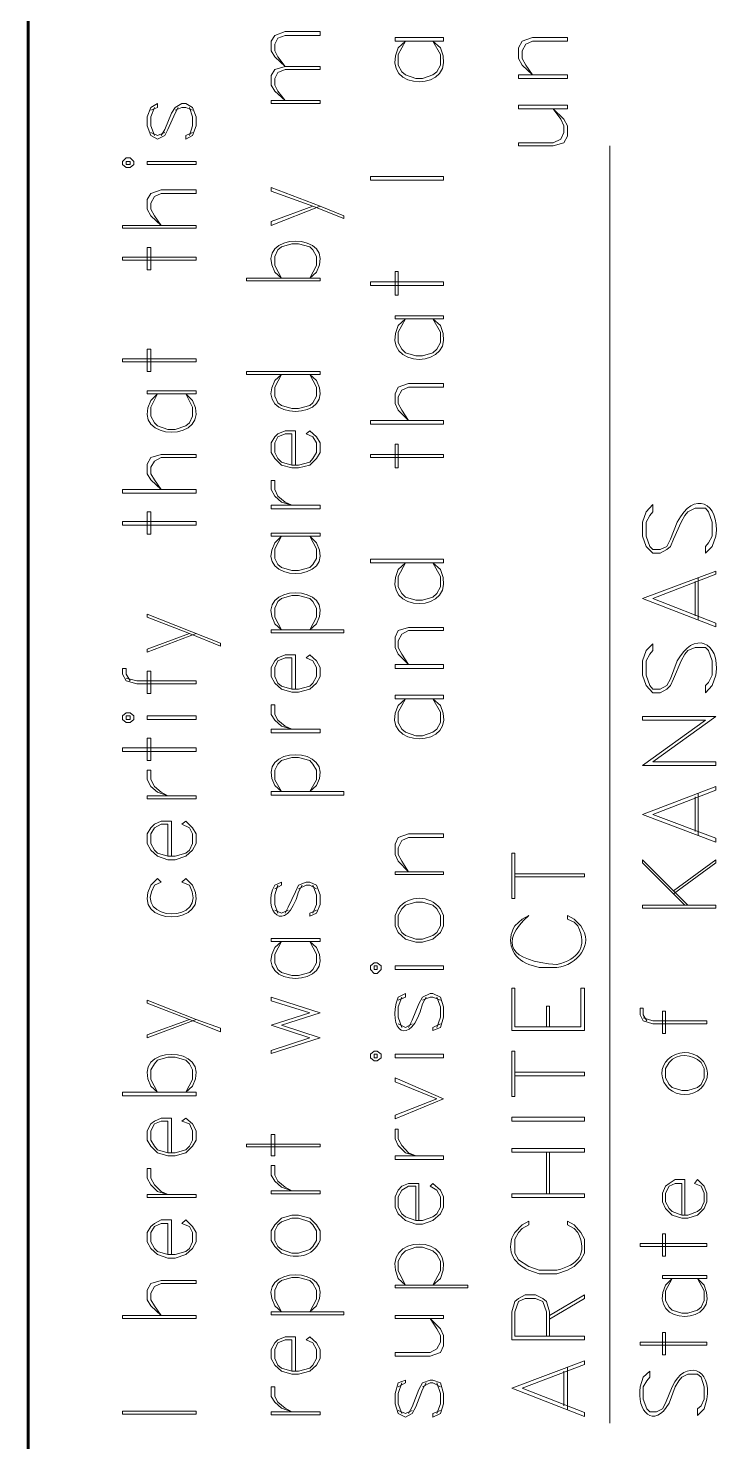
# Model space of a CAD drawing. Header units: inches. Extents: x 5 to 516, y -193 to 129.
# Drawn here: x 288.12 to 291.24, y 64.33 to 70.68 of the extents above; entities that cross this region are included whole.
import ezdxf

# ---------------------------------------------------------------- set-up
doc = ezdxf.new("R2010")
doc.units = ezdxf.units.IN
doc.header["$MEASUREMENT"] = 0
doc.layers.add('PDF2_Geometry', color=7, linetype='Continuous')

msp = doc.modelspace()

# ---------------------------------------------------------------- linework, layer by layer
at = {"layer": 'PDF2_Geometry', "lineweight": 60}
msp.add_lwpolyline([(288.1186855, 95.4634157), (288.1186855, 5.4634085)], dxfattribs=at)
at = {"layer": 'PDF2_Geometry', "lineweight": 15}
for points in [[(289.4286853, 70.6667519), (289.4286853, 70.6500853), (289.2720187, 70.6500853), (289.2386853, 70.6367519), (289.225352, 70.6100853), (289.225352, 70.5800853), (289.2386853, 70.5534186), (289.2720187, 70.5100853), (289.225352, 70.5534186), (289.2086853, 70.5800853), (289.2086853, 70.6234186), (289.225352, 70.6500853), (289.2720187, 70.6667519)], [(289.982019, 70.6400874), (289.7653523, 70.6400874), (289.7653523, 70.6234208), (289.982019, 70.6234208)], [(290.5386852, 70.6400834), (290.5386852, 70.6234167), (290.3820185, 70.6234167), (290.3520185, 70.6100834), (290.3353518, 70.5800834), (290.3353518, 70.54675), (290.3520185, 70.51675), (290.3820185, 70.4734167), (290.3353518, 70.51675), (290.3186852, 70.54675), (290.3186852, 70.5934167), (290.3353518, 70.6234167), (290.3820185, 70.6400834)], [(289.4286853, 70.5100847), (289.4286853, 70.4967514), (289.2720187, 70.4967514), (289.2386853, 70.4834181), (289.225352, 70.4567514), (289.225352, 70.4267514), (289.2386853, 70.4000847), (289.2720187, 70.3567514), (289.225352, 70.4000847), (289.2086853, 70.4267514), (289.2086853, 70.4700847), (289.225352, 70.4967514), (289.2720187, 70.5100847)], [(290.5386852, 70.4734208), (290.3186852, 70.4734208), (290.3186852, 70.4567541), (290.5386852, 70.4567541)], [(289.4286854, 70.3567519), (289.2086854, 70.3567519), (289.2086854, 70.3434186), (289.4286854, 70.3434186)], [(290.5386852, 70.3367495), (290.3186852, 70.3367495), (290.3186852, 70.3200828), (290.5386852, 70.3200828)], [(290.4753519, 70.3200828), (290.5086852, 70.2734161), (290.5220186, 70.2434161), (290.5220186, 70.2134161), (290.5086852, 70.1834161), (290.4753519, 70.1667495), (290.3186852, 70.1667495), (290.3186852, 70.1534161), (290.4753519, 70.1534161), (290.5220186, 70.1667495), (290.5386852, 70.1967495), (290.5386852, 70.2434161), (290.5220186, 70.2734161)], [(288.5420186, 70.0700828), (288.5586853, 70.0567495), (288.575352, 70.0567495), (288.5920186, 70.0700828), (288.5920186, 70.0834161), (288.575352, 70.1000828), (288.5586853, 70.1000828), (288.5420186, 70.0834161)], [(288.5586855, 70.0834161), (288.5586855, 70.0700828), (288.5753521, 70.0700828), (288.5753521, 70.0834161)], [(288.8720184, 70.0834161), (288.6520184, 70.0834161), (288.6520184, 70.0700828), (288.8720184, 70.0700828)], [(289.9820192, 70.0167489), (289.6553525, 70.0167489), (289.6553525, 70.0000822), (289.9820192, 70.0000822)], [(288.8720184, 69.956747), (288.8720184, 69.9400803), (288.7153517, 69.9400803), (288.6853517, 69.926747), (288.668685, 69.896747), (288.668685, 69.8700803), (288.6853517, 69.8400803), (288.7153517, 69.796747), (288.668685, 69.8400803), (288.6520184, 69.8700803), (288.6520184, 69.9134137), (288.668685, 69.9400803), (288.7153517, 69.956747)], [(289.535352, 69.8267502), (289.535352, 69.8400836), (289.4286854, 69.8834169), (289.2086854, 69.9667503), (289.2086854, 69.9500836), (289.395352, 69.8834169)], [(288.8720187, 69.7967475), (288.5420186, 69.7967475), (288.5420186, 69.7834142), (288.8720187, 69.7834142)], [(288.8720187, 69.6534166), (288.5420186, 69.6534166), (288.5420186, 69.6400833), (288.8720187, 69.6400833)], [(288.6686851, 69.6967483), (288.6686851, 69.5967483), (288.6520184, 69.5967483), (288.6520184, 69.6967483)], [(289.7786856, 69.5900863), (289.7786856, 69.4834196), (289.7653523, 69.4834196), (289.7653523, 69.5900863)], [(289.4286856, 69.5600803), (289.0986856, 69.5600803), (289.0986856, 69.546747), (289.4286856, 69.546747)], [(289.9820192, 69.5434145), (289.6553525, 69.5434145), (289.6553525, 69.5267478), (289.9820192, 69.5267478)], [(289.982019, 69.3900838), (289.7653523, 69.3900838), (289.7653523, 69.3767505), (289.982019, 69.3767505)], [(288.6686851, 69.2400833), (288.6686851, 69.1400833), (288.6520184, 69.1400833), (288.6520184, 69.2400833)], [(288.8720187, 69.1967516), (288.5420186, 69.1967516), (288.5420186, 69.1834182), (288.8720187, 69.1834182)], [(289.4286856, 69.1400838), (289.0986856, 69.1400838), (289.0986856, 69.1267505), (289.4286856, 69.1267505)], [(289.9820191, 69.0867521), (289.9820191, 69.0700854), (289.8253524, 69.0700854), (289.7953524, 69.0567521), (289.7786857, 69.0267521), (289.7786857, 68.9967521), (289.7953524, 68.9667521), (289.8253524, 68.9200854), (289.7786857, 68.9667521), (289.7653524, 68.9967521), (289.7653524, 69.0400854), (289.7786857, 69.0700854), (289.8253524, 69.0867521)], [(288.8720184, 69.0534207), (288.6520184, 69.0534207), (288.6520184, 69.0400873), (288.8720184, 69.0400873)], [(289.9820192, 68.9200827), (289.6553525, 68.9200827), (289.6553525, 68.903416), (289.9820192, 68.903416)], [(288.8720184, 68.7667477), (288.8720184, 68.7534144), (288.7153517, 68.7534144), (288.6853517, 68.7367477), (288.668685, 68.7100811), (288.668685, 68.680081), (288.6853517, 68.6534144), (288.7153517, 68.610081), (288.668685, 68.6534144), (288.6520184, 68.680081), (288.6520184, 68.7234144), (288.668685, 68.7534144), (288.7153517, 68.7667477)], [(289.9820192, 68.7667521), (289.6553525, 68.7667521), (289.6553525, 68.7534187), (289.9820192, 68.7534187)], [(289.7786856, 68.8134206), (289.7786856, 68.706754), (289.7653523, 68.706754), (289.7653523, 68.8134206)], [(289.2086858, 68.6500873), (289.2253525, 68.6500873), (289.2253525, 68.6100873), (289.2386858, 68.5800873), (289.2720191, 68.5534206), (289.3020191, 68.5400873), (289.2553525, 68.5534206), (289.2253525, 68.5800873), (289.2086858, 68.6100873)], [(288.8720187, 68.6100851), (288.5420186, 68.6100851), (288.5420186, 68.5934184), (288.8720187, 68.5934184)], [(288.6686851, 68.5100824), (288.6686851, 68.4100824), (288.6520184, 68.4100824), (288.6520184, 68.5100824)], [(289.4286854, 68.5400846), (289.2086854, 68.5400846), (289.2086854, 68.5234179), (289.4286854, 68.5234179)], [(288.8720187, 68.4667474), (288.5420186, 68.4667474), (288.5420186, 68.4500808), (288.8720187, 68.4500808)], [(289.4286854, 68.4134195), (289.2086854, 68.4134195), (289.2086854, 68.4000862), (289.4286854, 68.4000862)], [(289.9820192, 68.2967509), (289.6553525, 68.2967509), (289.6553525, 68.2800843), (289.9820192, 68.2800843)], [(288.9820184, 67.9067501), (288.9820184, 67.9200834), (288.6520184, 68.0500834), (288.6520184, 68.0367501), (288.8420184, 67.9634168)], [(289.535352, 67.9800834), (289.2086854, 67.9800834), (289.2086854, 67.9667501), (289.535352, 67.9667501)], [(289.9820191, 67.9900859), (289.9820191, 67.9767525), (289.8253524, 67.9767525), (289.7953524, 67.9600859), (289.7786857, 67.9300859), (289.7786857, 67.9000859), (289.7953524, 67.8700859), (289.8253524, 67.8234192), (289.7786857, 67.8700859), (289.7653524, 67.9000859), (289.7653524, 67.9467525), (289.7786857, 67.9767525), (289.8253524, 67.9900859)], [(289.982019, 67.8234165), (289.7653523, 67.8234165), (289.7653523, 67.8067498), (289.982019, 67.8067498)], [(288.6686851, 67.7934143), (288.6686851, 67.6934143), (288.6520184, 67.6934143), (288.6520184, 67.7934143)], [(289.982019, 67.686752), (289.7653523, 67.686752), (289.7653523, 67.6700853), (289.982019, 67.6700853)], [(289.2086858, 67.643414), (289.2253525, 67.643414), (289.2253525, 67.6000807), (289.2386858, 67.573414), (289.2720191, 67.5467474), (289.3020191, 67.533414), (289.2553525, 67.5467474), (289.2253525, 67.573414), (289.2086858, 67.6000807)], [(288.5420186, 67.576749), (288.5586853, 67.5634156), (288.575352, 67.5634156), (288.5920186, 67.576749), (288.5920186, 67.5934157), (288.575352, 67.606749), (288.5586853, 67.606749), (288.5420186, 67.5934157)], [(288.5586855, 67.5934157), (288.5586855, 67.576749), (288.5753521, 67.576749), (288.5753521, 67.5934157)], [(288.8720184, 67.5934157), (288.6520184, 67.5934157), (288.6520184, 67.576749), (288.8720184, 67.576749)], [(288.6686851, 67.4934129), (288.6686851, 67.3934129), (288.6520184, 67.3934129), (288.6520184, 67.4934129)], [(289.4286854, 67.5334181), (289.2086854, 67.5334181), (289.2086854, 67.5167514), (289.4286854, 67.5167514)], [(288.8720187, 67.4500847), (288.5420186, 67.4500847), (288.5420186, 67.4334181), (288.8720187, 67.4334181)], [(288.6520188, 67.3500861), (288.6686855, 67.3500861), (288.6686855, 67.3067528), (288.6853522, 67.2767528), (288.7153522, 67.2500861), (288.7453522, 67.2334194), (288.6986855, 67.2500861), (288.6686855, 67.2767528), (288.6520188, 67.3067528)], [(289.535352, 67.2534159), (289.2086854, 67.2534159), (289.2086854, 67.2367492), (289.535352, 67.2367492)], [(288.8720184, 67.23342), (288.6520184, 67.23342), (288.6520184, 67.2200866), (288.8720184, 67.2200866)], [(289.9820191, 67.0634129), (289.9820191, 67.0467462), (289.8253524, 67.0467462), (289.7953524, 67.0334129), (289.7786857, 67.0000796), (289.7786857, 66.9700796), (289.7953524, 66.9400796), (289.8253524, 66.8934129), (289.7786857, 66.9400796), (289.7653524, 66.9700796), (289.7653524, 67.0167462), (289.7786857, 67.0467462), (289.8253524, 67.0634129)], [(290.3020189, 66.9767511), (290.3020189, 66.7734178), (290.2886856, 66.7734178), (290.2886856, 66.9767511)], [(289.982019, 66.8934134), (289.7653523, 66.8934134), (289.7653523, 66.8800801), (289.982019, 66.8800801)], [(289.7786859, 66.650086), (289.7953526, 66.620086), (289.8120193, 66.6067527), (289.858686, 66.590086), (289.888686, 66.590086), (289.9353526, 66.6067527), (289.9520193, 66.620086), (289.968686, 66.650086), (289.968686, 66.6967527), (289.9520193, 66.7267527), (289.9353526, 66.7434194), (289.888686, 66.7567527), (289.858686, 66.7567527), (289.8120193, 66.7434194), (289.7953526, 66.7267527), (289.7786859, 66.6967527)], [(291.2053522, 66.7434161), (290.8753522, 66.7434161), (290.8753522, 66.7300828), (291.2053522, 66.7300828)], [(289.4286854, 66.5934188), (289.2086854, 66.5934188), (289.2086854, 66.5800855), (289.4286854, 66.5800855)], [(289.6553525, 66.4534172), (289.6720192, 66.4367505), (289.6853525, 66.4367505), (289.7020192, 66.4534172), (289.7020192, 66.4700839), (289.6853525, 66.4834172), (289.6720192, 66.4834172), (289.6553525, 66.4700839)], [(289.6720185, 66.4700839), (289.6720185, 66.4534172), (289.6853519, 66.4534172), (289.6853519, 66.4700839)], [(289.982019, 66.4700839), (289.7653523, 66.4700839), (289.7653523, 66.4534172), (289.982019, 66.4534172)], [(288.9820184, 66.1734193), (288.9820184, 66.190086), (288.8720184, 66.230086), (288.6520184, 66.3167527), (288.6520184, 66.3034193), (288.8420184, 66.230086)], [(290.9786852, 66.2667486), (290.9786852, 66.1667486), (290.9653519, 66.1667486), (290.9653519, 66.2667486)], [(289.6553525, 66.0567497), (289.6720192, 66.0434163), (289.6853525, 66.0434163), (289.7020192, 66.0567497), (289.7020192, 66.0734163), (289.6853525, 66.0867497), (289.6720192, 66.0867497), (289.6553525, 66.0734163)], [(289.6720185, 66.0734163), (289.6720185, 66.0567497), (289.6853519, 66.0567497), (289.6853519, 66.0734163)], [(289.982019, 66.0734163), (289.7653523, 66.0734163), (289.7653523, 66.0567497), (289.982019, 66.0567497)], [(290.3020189, 66.0867499), (290.3020189, 65.8834166), (290.2886856, 65.8834166), (290.2886856, 66.0867499)], [(288.8720187, 65.9034199), (288.5420186, 65.9034199), (288.5420186, 65.8867532), (288.8720187, 65.8867532)], [(290.6153523, 65.7900843), (290.2886856, 65.7900843), (290.2886856, 65.7734177), (290.6153523, 65.7734177)], [(289.225352, 65.7134139), (289.225352, 65.6167472), (289.2086854, 65.6167472), (289.2086854, 65.7134139)], [(289.7653519, 65.7367472), (289.7786852, 65.7367472), (289.7786852, 65.6934139), (289.7953519, 65.6634139), (289.8253519, 65.6300805), (289.8586852, 65.6167472), (289.8120186, 65.6300805), (289.7786852, 65.6634139), (289.7653519, 65.6934139)], [(289.4286856, 65.6700857), (289.0986856, 65.6700857), (289.0986856, 65.6567524), (289.4286856, 65.6567524)], [(290.2886856, 65.650086), (290.2886856, 65.6334193), (290.6153523, 65.6334193), (290.6153523, 65.650086)], [(289.982019, 65.6167513), (289.7653523, 65.6167513), (289.7653523, 65.6000846), (289.982019, 65.6000846)], [(288.6520188, 65.5600808), (288.6686855, 65.5600808), (288.6686855, 65.5167475), (288.6853522, 65.4867475), (288.7153522, 65.4567475), (288.7453522, 65.4434141), (288.6986855, 65.4567475), (288.6686855, 65.4867475), (288.6520188, 65.5167475)], [(289.2086858, 65.5734168), (289.2253525, 65.5734168), (289.2253525, 65.5300835), (289.2386858, 65.5034168), (289.2720191, 65.4767502), (289.3020191, 65.4600835), (289.2553525, 65.4767502), (289.2253525, 65.5034168), (289.2086858, 65.5300835)], [(289.4286854, 65.460084), (289.2086854, 65.460084), (289.2086854, 65.4467507), (289.4286854, 65.4467507)], [(288.8720184, 65.4434147), (288.6520184, 65.4434147), (288.6520184, 65.4300813), (288.8720184, 65.4300813)], [(290.6153525, 65.446748), (290.6153525, 65.4300813), (290.2886858, 65.4300813), (290.2886858, 65.446748)], [(289.2253522, 65.2367491), (289.2386855, 65.2100824), (289.2553522, 65.1967491), (289.3020189, 65.1800824), (289.3320189, 65.1800824), (289.3820189, 65.1967491), (289.3953522, 65.2100824), (289.4120189, 65.2367491), (289.4120189, 65.2800824), (289.3953522, 65.3067491), (289.3820189, 65.3200824), (289.3320189, 65.3367491), (289.3020189, 65.3367491), (289.2553522, 65.3200824), (289.2386855, 65.3067491), (289.2253522, 65.2800824)], [(291.1653526, 65.2234168), (290.8653526, 65.2234168), (290.8653526, 65.2100835), (291.1653526, 65.2100835)], [(290.9786852, 65.2667485), (290.9786852, 65.1667485), (290.9653519, 65.1667485), (290.9653519, 65.2667485)], [(291.1653519, 65.0800859), (290.9653519, 65.0800859), (290.9653519, 65.0667526), (291.1653519, 65.0667526)], [(288.8720184, 65.0567526), (288.8720184, 65.0434192), (288.7153517, 65.0434192), (288.6853517, 65.0300859), (288.668685, 65.0000859), (288.668685, 64.9700859), (288.6853517, 64.9434192), (288.7153517, 64.9000859), (288.668685, 64.9434192), (288.6520184, 64.9700859), (288.6520184, 65.0134192), (288.668685, 65.0434192), (288.7153517, 65.0567526)], [(290.092019, 65.0367509), (289.7653523, 65.0367509), (289.7653523, 65.0234176), (290.092019, 65.0234176)], [(288.8720187, 64.9000864), (288.5420186, 64.9000864), (288.5420186, 64.8867531), (288.8720187, 64.8867531)], [(289.535352, 64.916749), (289.2086854, 64.916749), (289.2086854, 64.9034157), (289.535352, 64.9034157)], [(289.982019, 64.9000864), (289.7653523, 64.9000864), (289.7653523, 64.8867531), (289.982019, 64.8867531)], [(289.922019, 64.8867499), (289.952019, 64.8400832), (289.9686857, 64.8100832), (289.9686857, 64.7800832), (289.952019, 64.7500832), (289.922019, 64.7334165), (289.7653523, 64.7334165), (289.7653523, 64.7167498), (289.922019, 64.7167498), (289.9686857, 64.7334165), (289.982019, 64.7634165), (289.982019, 64.8100832), (289.9686857, 64.8400832)], [(291.1653526, 64.7800845), (290.8653526, 64.7800845), (290.8653526, 64.7667512), (291.1653526, 64.7667512)], [(290.9786852, 64.8234162), (290.9786852, 64.7234162), (290.9653519, 64.7234162), (290.9653519, 64.8234162)], [(289.2086858, 64.5800832), (289.2253525, 64.5800832), (289.2253525, 64.5367498), (289.2386858, 64.5100832), (289.2720191, 64.4834165), (289.3020191, 64.4667498), (289.2553525, 64.4834165), (289.2253525, 64.5100832), (289.2086858, 64.5367498)], [(288.8720187, 64.470087), (288.5420186, 64.470087), (288.5420186, 64.4567536), (288.8720187, 64.4567536)], [(289.4286854, 64.4667504), (289.2086854, 64.4667504), (289.2086854, 64.453417), (289.4286854, 64.453417)]]:
    msp.add_lwpolyline(points, close=True, dxfattribs=at)
for points in [[(289.9686855, 70.5934208), (289.9353521, 70.6234208), (289.9686855, 70.5634208), (289.9686855, 70.5167541), (289.9520188, 70.4867541), (289.9353521, 70.4734208), (289.8886854, 70.4567541), (289.8586854, 70.4567541), (289.8120188, 70.4734208), (289.7953521, 70.4867541), (289.7786854, 70.5167541), (289.7786854, 70.5634208), (289.8120188, 70.6234208), (289.7786854, 70.5934208)], [(288.6686857, 70.3134186), (288.6986857, 70.3267519), (288.6986857, 70.3434186), (288.6686857, 70.3267519), (288.6520191, 70.2834186), (288.6520191, 70.2434186), (288.6686857, 70.2000852), (288.6986857, 70.1834186), (288.7320191, 70.2000852), (288.7453524, 70.2267519), (288.7786857, 70.3000852), (288.7920191, 70.3267519)], [(288.6853521, 70.3267492), (288.6686854, 70.2834159), (288.6686854, 70.2434159), (288.6853521, 70.2000825)], [(288.7153517, 70.2000809), (288.7320184, 70.2267476), (288.7620184, 70.3000809), (288.7786851, 70.3267476), (288.8086851, 70.3434142), (288.8253517, 70.3434142), (288.8553517, 70.3267476), (288.8720184, 70.2834142), (288.8720184, 70.2434142), (288.8553517, 70.2000809), (288.8253517, 70.1834142)], [(288.7786859, 70.3134164), (288.8086859, 70.3267497), (288.8253525, 70.3267497), (288.8553525, 70.3134164)], [(288.8420192, 70.3267492), (288.8553525, 70.2834159), (288.8553525, 70.2434159), (288.8420192, 70.2000825)], [(288.6686852, 70.2134137), (288.6986852, 70.2000804), (288.7320186, 70.2134137)], [(288.855352, 70.2134137), (288.825352, 70.2000804), (288.825352, 70.1834137)], [(290.7286855, 64.4167485), (290.7286855, 70.1534157)], [(289.4286857, 69.8834169), (289.2086857, 69.7967502), (289.2086857, 69.8134169), (289.3953524, 69.8834169)], [(289.4120185, 69.5867464), (289.3820185, 69.5600798), (289.4120185, 69.6167464), (289.4120185, 69.6567464), (289.3953518, 69.6867464), (289.3820185, 69.7000798), (289.3320185, 69.7134131), (289.3020185, 69.7134131), (289.2553518, 69.7000798), (289.2386852, 69.6867464), (289.2253518, 69.6567464), (289.2253518, 69.6167464), (289.2553518, 69.5600798), (289.2253518, 69.5867464)], [(289.9686855, 69.3467505), (289.9353521, 69.3767505), (289.9686855, 69.3167505), (289.9686855, 69.2700838), (289.9520188, 69.2400838), (289.9353521, 69.2234171), (289.8886854, 69.2100838), (289.8586854, 69.2100838), (289.8120188, 69.2234171), (289.7953521, 69.2400838), (289.7786854, 69.2700838), (289.7786854, 69.3167505), (289.8120188, 69.3767505), (289.7786854, 69.3467505)], [(289.4120185, 69.1000838), (289.3820185, 69.1267505), (289.4120185, 69.0700838), (289.4120185, 69.0300838), (289.3953518, 69.0000838), (289.3820185, 68.9867505), (289.3320185, 68.9734171), (289.3020185, 68.9734171), (289.2553518, 68.9867505), (289.2386852, 69.0000838), (289.2253518, 69.0300838), (289.2253518, 69.0700838), (289.2553518, 69.1267505), (289.2253518, 69.1000838)], [(288.8553524, 69.0100873), (288.8253524, 69.0400873), (288.8553524, 68.9800873), (288.8553524, 68.9400873), (288.8420191, 68.9100873), (288.8253524, 68.896754), (288.7786857, 68.8800873), (288.7453524, 68.8800873), (288.6986857, 68.896754), (288.6853524, 68.9100873), (288.6686857, 68.9400873), (288.6686857, 68.9800873), (288.6986857, 69.0400873), (288.6686857, 69.0100873)], [(289.3186851, 68.7200867), (289.3186851, 68.8734201), (289.2720185, 68.8734201), (289.2386851, 68.8600868), (289.2253518, 68.8467534), (289.2086851, 68.8200868), (289.2086851, 68.7767534), (289.2253518, 68.7500867), (289.2553518, 68.7200867), (289.3020185, 68.7067534), (289.3320185, 68.7067534), (289.3820185, 68.7200867), (289.4120185, 68.7500867), (289.4286851, 68.7767534), (289.4286851, 68.8200868), (289.4120185, 68.8467534), (289.3820185, 68.8734201)], [(289.3020191, 68.7200867), (289.3020191, 68.8600868), (289.2720191, 68.8600868), (289.2386858, 68.8467534), (289.2253525, 68.8200868), (289.2253525, 68.7767534), (289.2386858, 68.7500867), (289.2553525, 68.7334201), (289.3020191, 68.7200867), (289.3320191, 68.7200867), (289.3820191, 68.7334201), (289.3953525, 68.7500867), (289.4120191, 68.7767534), (289.4120191, 68.8200868), (289.3953525, 68.8467534), (289.3653525, 68.8600868), (289.3820191, 68.8734201)], [(291.0320186, 68.4634171), (291.0020186, 68.3867504), (290.985352, 68.3534171), (290.955352, 68.3400837), (290.9220186, 68.3400837), (290.9086853, 68.3534171), (290.8920186, 68.4000837), (290.8920186, 68.4634171), (290.9086853, 68.4934171), (290.9220186, 68.5100837), (290.9220186, 68.5434171), (290.8920186, 68.5100837), (290.875352, 68.4634171), (290.875352, 68.4000837), (290.8920186, 68.3534171), (290.9220186, 68.3234171), (290.955352, 68.3234171), (290.985352, 68.3400837), (291.0020186, 68.3534171), (291.015352, 68.3867504), (291.0486853, 68.4634171), (291.065352, 68.4934171), (291.0786853, 68.5100837), (291.1120186, 68.5267504), (291.1586853, 68.5267504), (291.1720186, 68.5100837), (291.1886853, 68.4634171), (291.1886853, 68.4000837), (291.1720186, 68.3700837), (291.1586853, 68.3534171), (291.1586853, 68.3234171), (291.1886853, 68.3534171), (291.205352, 68.4000837)], [(289.4120185, 68.3700862), (289.3820185, 68.4000862), (289.4120185, 68.3434195), (289.4120185, 68.3000862), (289.3953518, 68.2734195), (289.3820185, 68.2600862), (289.3320185, 68.2467528), (289.3020185, 68.2467528), (289.2553518, 68.2600862), (289.2386852, 68.2734195), (289.2253518, 68.3000862), (289.2253518, 68.3434195), (289.2553518, 68.4000862), (289.2253518, 68.3700862)], [(289.9686855, 68.2500843), (289.9353521, 68.2800843), (289.9686855, 68.2200843), (289.9686855, 68.1734176), (289.9520188, 68.1434176), (289.9353521, 68.1267509), (289.8886854, 68.1134176), (289.8586854, 68.1134176), (289.8120188, 68.1267509), (289.7953521, 68.1434176), (289.7786854, 68.1734176), (289.7786854, 68.2200843), (289.8120188, 68.2800843), (289.7786854, 68.2500843)], [(290.875352, 68.120084), (291.205352, 68.2434173), (291.205352, 68.230084), (290.9220186, 68.120084), (291.205352, 68.010084), (291.205352, 67.9934173)], [(291.1120194, 68.043417), (291.1120194, 68.1967504)], [(291.1253522, 68.0267477), (291.1253522, 68.2134143)], [(289.4120185, 68.0067496), (289.3820185, 67.9800829), (289.4120185, 68.0367496), (289.4120185, 68.0767496), (289.3953518, 68.1067496), (289.3820185, 68.1200829), (289.3320185, 68.1334162), (289.3020185, 68.1334162), (289.2553518, 68.1200829), (289.2386852, 68.1067496), (289.2253518, 68.0767496), (289.2253518, 68.0367496), (289.2553518, 67.9800829), (289.2253518, 68.0067496)], [(290.8753522, 68.120084), (291.2053522, 67.9934173)], [(288.8720188, 67.9634135), (288.6520188, 67.8800802), (288.6520188, 67.8934135), (288.8420188, 67.9634135)], [(291.0320186, 67.8400821), (291.0020186, 67.7600821), (290.985352, 67.7300821), (290.955352, 67.7134154), (290.9220186, 67.7134154), (290.9086853, 67.7300821), (290.8920186, 67.7767487), (290.8920186, 67.8400821), (290.9086853, 67.8700821), (290.9220186, 67.8867487), (290.9220186, 67.9167487), (290.8920186, 67.8867487), (290.875352, 67.8400821), (290.875352, 67.7767487), (290.8920186, 67.7300821), (290.9220186, 67.6967487), (290.955352, 67.6967487), (290.985352, 67.7134154), (291.0020186, 67.7300821), (291.015352, 67.7600821), (291.0486853, 67.8400821), (291.065352, 67.8700821), (291.0786853, 67.8867487), (291.1120186, 67.9000821), (291.1586853, 67.9000821), (291.1720186, 67.8867487), (291.1886853, 67.8400821), (291.1886853, 67.7767487), (291.1720186, 67.7434154), (291.1586853, 67.7300821), (291.1586853, 67.6967487), (291.1886853, 67.7300821), (291.205352, 67.7767487)], [(289.3186851, 67.7134135), (289.3186851, 67.8667468), (289.2720185, 67.8667468), (289.2386851, 67.8534135), (289.2253518, 67.8400802), (289.2086851, 67.8100802), (289.2086851, 67.7700802), (289.2253518, 67.7400802), (289.2553518, 67.7134135), (289.3020185, 67.7000802), (289.3320185, 67.7000802), (289.3820185, 67.7134135), (289.4120185, 67.7400802), (289.4286851, 67.7700802), (289.4286851, 67.8100802), (289.4120185, 67.8400802), (289.3820185, 67.8667468)], [(289.3020191, 67.7134135), (289.3020191, 67.8534135), (289.2720191, 67.8534135), (289.2386858, 67.8400802), (289.2253525, 67.8100802), (289.2253525, 67.7700802), (289.2386858, 67.7400802), (289.2553525, 67.7267468), (289.3020191, 67.7134135), (289.3320191, 67.7134135), (289.3820191, 67.7267468), (289.3953525, 67.7400802), (289.4120191, 67.7700802), (289.4120191, 67.8100802), (289.3953525, 67.8400802), (289.3653525, 67.8534135), (289.3820191, 67.8667468)], [(288.575352, 67.7500831), (288.5586853, 67.7800831), (288.5586853, 67.8067498), (288.5420186, 67.8067498), (288.5420186, 67.7800831), (288.5586853, 67.7500831), (288.605352, 67.7367498), (288.8720187, 67.7367498), (288.8720187, 67.7500831)], [(288.5586855, 67.7634149), (288.6053521, 67.7500815), (288.8720188, 67.7500815)], [(289.9686855, 67.6400853), (289.9353521, 67.6700853), (289.9686855, 67.6100853), (289.9686855, 67.5634186), (289.9520188, 67.5334186), (289.9353521, 67.5200853), (289.8886854, 67.5034186), (289.8586854, 67.5034186), (289.8120188, 67.5200853), (289.7953521, 67.5334186), (289.7786854, 67.5634186), (289.7786854, 67.6100853), (289.8120188, 67.6700853), (289.7786854, 67.6400853)], [(291.2053522, 67.5900839), (290.8753522, 67.5900839), (290.8753522, 67.5734173), (291.1586855, 67.5734173), (290.8753522, 67.3700839), (291.2053522, 67.3700839)], [(291.205352, 67.5900867), (290.9220186, 67.3867533), (291.205352, 67.3867533), (291.205352, 67.3700866)], [(289.4120185, 67.2800853), (289.3820185, 67.2534186), (289.4120185, 67.3067519), (289.4120185, 67.3500853), (289.3953518, 67.376752), (289.3820185, 67.3934186), (289.3320185, 67.406752), (289.3020185, 67.406752), (289.2553518, 67.3934186), (289.2386852, 67.376752), (289.2253518, 67.3500853), (289.2253518, 67.3067519), (289.2553518, 67.2534186), (289.2253518, 67.2800853)], [(290.875352, 67.1500861), (291.205352, 67.2767528), (291.205352, 67.2600861), (290.9220186, 67.1500861), (291.205352, 67.0434194), (291.205352, 67.0267527)], [(291.1253522, 67.0567498), (291.1253522, 67.2434164)], [(291.1120194, 67.0734191), (291.1120194, 67.2300858)], [(288.762019, 66.9634134), (288.762019, 67.1200801), (288.7153524, 67.1200801), (288.6853524, 67.1067468), (288.6686857, 67.0900801), (288.652019, 67.0634134), (288.652019, 67.0200801), (288.6686857, 66.9900801), (288.6986857, 66.9634134), (288.7453524, 66.9467468), (288.7786857, 66.9467468), (288.8253524, 66.9634134), (288.8553524, 66.9900801), (288.872019, 67.0200801), (288.872019, 67.0634134), (288.8553524, 67.0900801), (288.8253524, 67.1200801)], [(288.7453522, 66.9634134), (288.7453522, 67.1067468), (288.7153522, 67.1067468), (288.6853522, 67.0900801), (288.6686855, 67.0634134), (288.6686855, 67.0200801), (288.6853522, 66.9900801), (288.6986855, 66.9767468), (288.7453522, 66.9634134), (288.7786855, 66.9634134), (288.8253522, 66.9767468), (288.8420189, 66.9900801), (288.8553522, 67.0200801), (288.8553522, 67.0634134), (288.8420189, 67.0900801), (288.8086855, 67.1067468), (288.8253522, 67.1200801)], [(290.8753522, 67.1500861), (291.2053522, 67.0267527)], [(291.0786855, 66.7434175), (290.8753522, 66.9467508), (290.8753522, 66.9334175), (291.0653522, 66.7434175)], [(291.0153524, 66.7934169), (291.2053524, 66.933417), (291.2053524, 66.9467503), (291.0153524, 66.8067503)], [(288.6853524, 66.8334175), (288.7153524, 66.8467508), (288.6986857, 66.8634175), (288.6686857, 66.8334175)], [(288.8553524, 66.8334175), (288.8253524, 66.8634175), (288.8086857, 66.8467508), (288.8420191, 66.8334175)], [(290.3020192, 66.8834167), (290.6153526, 66.8834167), (290.6153526, 66.8700833)], [(290.3020192, 66.8700839), (290.6153526, 66.8700839)], [(289.2253518, 66.8167481), (289.2553518, 66.8334148), (289.2553518, 66.8467481), (289.2253518, 66.8334148)], [(289.2386858, 66.8334153), (289.2253525, 66.790082), (289.2253525, 66.7467486), (289.2386858, 66.7067486)], [(289.2720187, 66.7067538), (289.285352, 66.7334205), (289.3186853, 66.8034205), (289.3320187, 66.8334205), (289.365352, 66.8467538), (289.3820187, 66.8467538), (289.4120187, 66.8334205), (289.4286853, 66.7900871), (289.4286853, 66.7467538), (289.4120187, 66.7067538), (289.3820187, 66.6934205)], [(289.3320185, 66.8034148), (289.3486852, 66.8334148)], [(289.3320188, 66.8167527), (289.3653521, 66.8334194), (289.3820188, 66.8334194), (289.4120188, 66.8167527)], [(289.3953521, 66.8334153), (289.4120187, 66.790082), (289.4120187, 66.7467486), (289.3953521, 66.7067486)], [(289.2253522, 66.7200866), (289.2553522, 66.7067533), (289.2853522, 66.7200866)], [(289.4120189, 66.7200866), (289.3820189, 66.7067533), (289.3820189, 66.6934199)], [(289.7786856, 66.7267527), (289.7653523, 66.6967527), (289.7653523, 66.650086), (289.7786856, 66.620086), (289.812019, 66.590086), (289.8586856, 66.5767527), (289.8886856, 66.5767527), (289.9353523, 66.590086), (289.9686857, 66.620086), (289.982019, 66.650086), (289.982019, 66.6967527), (289.9686857, 66.7267527)], [(290.3653525, 66.6967508), (290.3353525, 66.6800841), (290.3020192, 66.6500841)], [(290.5986859, 66.6500841), (290.5686859, 66.6800841), (290.5386859, 66.6967508), (290.5386859, 66.6800841), (290.5686859, 66.6667508), (290.5853525, 66.6500841)], [(289.4120185, 66.5534188), (289.3820185, 66.5800855), (289.4120185, 66.5234188), (289.4120185, 66.4834188), (289.3953518, 66.4534188), (289.3820185, 66.4400855), (289.3320185, 66.4267521), (289.3020185, 66.4267521), (289.2553518, 66.4400855), (289.2386852, 66.4534188), (289.2253518, 66.4834188), (289.2253518, 66.5234188), (289.2553518, 66.5800855), (289.2253518, 66.5534188)], [(290.3653525, 66.4767508), (290.4120192, 66.4634175), (290.4920192, 66.4634175)], [(290.2886856, 66.3700814), (290.2886856, 66.1800814), (290.6153523, 66.1800814)], [(290.2886859, 66.3700841), (290.3020192, 66.3700841), (290.3020192, 66.1967508), (290.5986859, 66.1967508)], [(290.5986857, 66.1967508), (290.5986857, 66.3700841), (290.6153524, 66.3700841), (290.6153524, 66.1800841)], [(289.4286854, 66.2600855), (289.2086854, 66.3300855), (289.2086854, 66.3134188), (289.3820187, 66.2600855)], [(289.7953519, 66.3300855), (289.7786853, 66.2867521), (289.7786853, 66.2400855), (289.7953519, 66.1934188)], [(289.7786854, 66.3167481), (289.8120188, 66.3300814), (289.8120188, 66.3467481), (289.7786854, 66.3300814)], [(289.8253524, 66.1934142), (289.8420191, 66.2267475), (289.8720191, 66.3000809), (289.8886857, 66.3300809), (289.9220191, 66.3467475), (289.9353524, 66.3467475), (289.9686858, 66.3300809), (289.9820191, 66.2867475), (289.9820191, 66.2400809), (289.9686858, 66.1934142), (289.9353524, 66.1800808)], [(289.8886854, 66.3000814), (289.9053521, 66.3300814)], [(289.8886857, 66.3167527), (289.9220191, 66.330086), (289.9353524, 66.330086), (289.9686857, 66.3167527)], [(289.952019, 66.3300855), (289.9686857, 66.2867521), (289.9686857, 66.2400855), (289.952019, 66.1934188)], [(290.4453527, 66.1967508), (290.4453527, 66.2900841), (290.458686, 66.2900841), (290.458686, 66.1967508)], [(288.8720188, 66.2300828), (288.6520188, 66.1467494), (288.6520188, 66.1600827), (288.8420188, 66.2300828)], [(289.2086854, 66.2034172), (289.3820187, 66.2600838)], [(289.4286857, 66.2600828), (289.2553524, 66.2034161), (289.4286857, 66.1467494), (289.2086857, 66.0767494), (289.2086857, 66.0900827), (289.3820191, 66.1467494), (289.2086857, 66.2034161)], [(290.8953526, 66.2234174), (290.8786859, 66.2500841), (290.8786859, 66.2800841), (290.8653526, 66.2800841), (290.8653526, 66.2500841), (290.8786859, 66.2234174), (290.9220192, 66.2100841), (291.1653526, 66.2100841), (291.1653526, 66.2234174)], [(290.8786854, 66.2367491), (290.9220187, 66.2234158), (291.165352, 66.2234158)], [(289.7786859, 66.2100836), (289.8120193, 66.1934169), (289.8420193, 66.2100836)], [(289.9686859, 66.2100836), (289.9353525, 66.1934169), (289.9353525, 66.1800836)], [(288.8553524, 65.9300825), (288.8253524, 65.9034158), (288.8553524, 65.9600825), (288.8553524, 66.0034158), (288.8420191, 66.0300825), (288.8253524, 66.0467491), (288.7786857, 66.0600825), (288.7453524, 66.0600825), (288.6986857, 66.0467491), (288.6853524, 66.0300825), (288.6686857, 66.0034158), (288.6686857, 65.9600825), (288.6986857, 65.9034158), (288.6686857, 65.9300825)], [(290.9953522, 66.0367499), (290.9786855, 66.0100833), (290.9786855, 65.9667499), (290.9953522, 65.9367499), (291.0086855, 65.9234166), (291.0520189, 65.9100833), (291.0786855, 65.9100833), (291.1220189, 65.9234166), (291.1386855, 65.9367499), (291.1520189, 65.9667499), (291.1520189, 66.0100833), (291.1386855, 66.0367499)], [(290.3020192, 65.9934155), (290.6153526, 65.9934155), (290.6153526, 65.9767489)], [(290.3020192, 65.9767461), (290.6153526, 65.9767461)], [(289.982019, 65.8734166), (289.7653523, 65.9667499), (289.7653523, 65.9500833), (289.952019, 65.8734166)], [(289.9820186, 65.8734204), (289.765352, 65.7834204), (289.765352, 65.8000871), (289.9520186, 65.8734204)], [(288.762019, 65.63008), (288.762019, 65.7867467), (288.7153524, 65.7867467), (288.6853524, 65.7734133), (288.6686857, 65.76008), (288.652019, 65.73008), (288.652019, 65.6867467), (288.6686857, 65.66008), (288.6986857, 65.63008), (288.7453524, 65.6167467), (288.7786857, 65.6167467), (288.8253524, 65.63008), (288.8553524, 65.66008), (288.872019, 65.6867467), (288.872019, 65.73008), (288.8553524, 65.76008), (288.8253524, 65.7867467)], [(288.7453522, 65.63008), (288.7453522, 65.7734133), (288.7153522, 65.7734133), (288.6853522, 65.76008), (288.6686855, 65.73008), (288.6686855, 65.6867467), (288.6853522, 65.66008), (288.6986855, 65.6434133), (288.7453522, 65.63008), (288.7786855, 65.63008), (288.8253522, 65.6434133), (288.8420189, 65.66008), (288.8553522, 65.6867467), (288.8553522, 65.73008), (288.8420189, 65.76008), (288.8086855, 65.7734133), (288.8253522, 65.7867467)], [(290.4453527, 65.4467507), (290.4453527, 65.6334174)], [(290.4586855, 65.4467507), (290.4586855, 65.6334174)], [(289.8720189, 65.3267488), (289.8720189, 65.4934155), (289.8253522, 65.4934155), (289.7953522, 65.4800821), (289.7786855, 65.4634155), (289.7653522, 65.4334155), (289.7653522, 65.3867488), (289.7786855, 65.3567488), (289.8120189, 65.3267488), (289.8586855, 65.3100821), (289.8886855, 65.3100821), (289.9353522, 65.3267488), (289.9686856, 65.3567488), (289.9820189, 65.3867488), (289.9820189, 65.4334155), (289.9686856, 65.4634155), (289.9353522, 65.4934155)], [(289.8586852, 65.3267488), (289.8586852, 65.4800821), (289.8253519, 65.4800821), (289.7953519, 65.4634155), (289.7786852, 65.4334155), (289.7786852, 65.3867488), (289.7953519, 65.3567488), (289.8120186, 65.3434155), (289.8586852, 65.3267488), (289.8886852, 65.3267488), (289.9353519, 65.3434155), (289.9520186, 65.3567488), (289.9686852, 65.3867488), (289.9686852, 65.4334155), (289.9520186, 65.4634155), (289.9220186, 65.4800821), (289.9353519, 65.4934155)], [(291.0653521, 65.3500846), (291.0653521, 65.5100846), (291.0220187, 65.5100846), (290.9953521, 65.4934179), (290.9786854, 65.4800846), (290.9653521, 65.4500846), (290.9653521, 65.4100846), (290.9786854, 65.3800846), (291.0086854, 65.3500846), (291.0520187, 65.3367512), (291.0786854, 65.3367512), (291.1220187, 65.3500846), (291.1520187, 65.3800846), (291.1653521, 65.4100846), (291.1653521, 65.4500846), (291.1520187, 65.4800846), (291.1220187, 65.5100846)], [(291.0520193, 65.3500846), (291.0520193, 65.4934179), (291.0220193, 65.4934179), (290.9953526, 65.4800846), (290.9786859, 65.4500846), (290.9786859, 65.4100846), (290.9953526, 65.3800846), (291.0086859, 65.3667512), (291.0520193, 65.3500846), (291.0786859, 65.3500846), (291.1220193, 65.3667512), (291.138686, 65.3800846), (291.1520193, 65.4100846), (291.1520193, 65.4500846), (291.138686, 65.4800846), (291.1086859, 65.4934179), (291.1220193, 65.5100846)], [(289.4286854, 65.2367491), (289.4286854, 65.2800824), (289.4120187, 65.3067491), (289.3820187, 65.3367491), (289.3320187, 65.3500824), (289.3020187, 65.3500824), (289.255352, 65.3367491), (289.225352, 65.3067491), (289.2086854, 65.2800824), (289.2086854, 65.2367491), (289.225352, 65.2100824), (289.255352, 65.1800824)], [(288.762019, 65.1734149), (288.762019, 65.3300816), (288.7153524, 65.3300816), (288.6853524, 65.3134149), (288.6686857, 65.3000816), (288.652019, 65.2734149), (288.652019, 65.2300816), (288.6686857, 65.2000816), (288.6986857, 65.1734149), (288.7453524, 65.1567482), (288.7786857, 65.1567482), (288.8253524, 65.1734149), (288.8553524, 65.2000816), (288.872019, 65.2300816), (288.872019, 65.2734149), (288.8553524, 65.3000816), (288.8253524, 65.3300816)], [(288.7453522, 65.1734149), (288.7453522, 65.3134149), (288.7153522, 65.3134149), (288.6853522, 65.3000816), (288.6686855, 65.2734149), (288.6686855, 65.2300816), (288.6853522, 65.2000816), (288.6986855, 65.1867482), (288.7453522, 65.1734149), (288.7786855, 65.1734149), (288.8253522, 65.1867482), (288.8420189, 65.2000816), (288.8553522, 65.2300816), (288.8553522, 65.2734149), (288.8420189, 65.3000816), (288.8086855, 65.3134149), (288.8253522, 65.3300816)], [(290.4920192, 65.103419), (290.4120192, 65.103419), (290.3653525, 65.1200856), (290.3186859, 65.1500856), (290.3020192, 65.1800857), (290.3020192, 65.243419), (290.3186859, 65.273419), (290.3353525, 65.2900857), (290.3653525, 65.3067523), (290.3653525, 65.323419), (290.3353525, 65.3067523), (290.3020192, 65.273419)], [(290.3653525, 65.103419), (290.4120192, 65.0867523), (290.4920192, 65.0867523), (290.5386859, 65.103419), (290.5686859, 65.1200856), (290.5986859, 65.1500856), (290.6153525, 65.1800857), (290.6153525, 65.243419), (290.5986859, 65.273419), (290.5686859, 65.3067523), (290.5386859, 65.323419), (290.5386859, 65.3067523), (290.5686859, 65.2900857), (290.5853525, 65.273419)], [(289.9686855, 65.0667504), (289.9353521, 65.0367504), (289.9686855, 65.1000837), (289.9686855, 65.1434171), (289.9520188, 65.1734171), (289.9353521, 65.1900838), (289.8886854, 65.2067504), (289.8586854, 65.2067504), (289.8120188, 65.1900838), (289.7953521, 65.1734171), (289.7786854, 65.1434171), (289.7786854, 65.1000837), (289.8120188, 65.0367504), (289.7786854, 65.0667504)], [(289.4120185, 64.9434152), (289.3820185, 64.9167485), (289.4120185, 64.9734152), (289.4120185, 65.0134152), (289.3953518, 65.0434152), (289.3820185, 65.0567485), (289.3320185, 65.0700818), (289.3020185, 65.0700818), (289.2553518, 65.0567485), (289.2386852, 65.0434152), (289.2253518, 65.0134152), (289.2253518, 64.9734152), (289.2553518, 64.9167485), (289.2253518, 64.9434152)], [(291.1520194, 65.0367526), (291.1220194, 65.0667526), (291.1520194, 65.0100859), (291.1520194, 64.9667526), (291.138686, 64.9367526), (291.1220194, 64.9234192), (291.078686, 64.9100859), (291.0520193, 64.9100859), (291.008686, 64.9234192), (290.9953527, 64.9367526), (290.978686, 64.9667526), (290.978686, 65.0100859), (291.008686, 65.0667526), (290.978686, 65.0367526)], [(290.4586856, 64.8067536), (290.4586856, 64.9167537), (290.4453523, 64.9634203), (290.4286856, 64.9767537), (290.3953523, 64.9934203), (290.3486856, 64.9934203), (290.3186856, 64.9767537), (290.3020189, 64.9634203), (290.2886856, 64.9167537), (290.2886856, 64.790087), (290.6153523, 64.790087)], [(290.4453526, 64.8067496), (290.4453526, 64.9167496), (290.4286859, 64.9634163), (290.3953526, 64.9767496), (290.3486859, 64.9767496), (290.3186859, 64.9634163), (290.3020192, 64.9167496), (290.3020192, 64.8067496), (290.6153526, 64.8067496), (290.6153526, 64.7900829)], [(290.4586855, 64.8834165), (290.6153521, 64.9767499), (290.6153521, 64.9934165), (290.4586855, 64.9000832)], [(289.3186851, 64.6500859), (289.3186851, 64.8034192), (289.2720185, 64.8034192), (289.2386851, 64.7900859), (289.2253518, 64.7767526), (289.2086851, 64.7467526), (289.2086851, 64.7067526), (289.2253518, 64.6767525), (289.2553518, 64.6500859), (289.3020185, 64.6367525), (289.3320185, 64.6367525), (289.3820185, 64.6500859), (289.4120185, 64.6767525), (289.4286851, 64.7067526), (289.4286851, 64.7467526), (289.4120185, 64.7767526), (289.3820185, 64.8034192)], [(289.3020191, 64.6500859), (289.3020191, 64.7900859), (289.2720191, 64.7900859), (289.2386858, 64.7767526), (289.2253525, 64.7467526), (289.2253525, 64.7067526), (289.2386858, 64.6767525), (289.2553525, 64.6634192), (289.3020191, 64.6500859), (289.3320191, 64.6500859), (289.3820191, 64.6634192), (289.3953525, 64.6767525), (289.4120191, 64.7067526), (289.4120191, 64.7467526), (289.3953525, 64.7767526), (289.3653525, 64.7900859), (289.3820191, 64.8034192)], [(290.2886854, 64.5734189), (290.6153521, 64.6967523), (290.6153521, 64.6800856), (290.335352, 64.5734189), (290.6153521, 64.4634189), (290.6153521, 64.4467523)], [(290.5220188, 64.4934154), (290.5220188, 64.6500821)], [(290.5386856, 64.476746), (290.5386856, 64.666746)], [(291.0086858, 64.5800859), (290.9786858, 64.5067525), (290.9653525, 64.4800859), (290.9386858, 64.4667525), (290.9086858, 64.4667525), (290.8953525, 64.4800859), (290.8786858, 64.5234192), (290.8786858, 64.5800859), (290.8953525, 64.6067525), (290.9086858, 64.6234192), (290.9086858, 64.6500859), (290.8786858, 64.6234192), (290.8653525, 64.5800859)], [(290.9953525, 64.5067525), (291.0220192, 64.5800859), (291.0386858, 64.6067525), (291.0520192, 64.6234192), (291.0786858, 64.6367525), (291.1220192, 64.6367525), (291.1386858, 64.6234192), (291.1520192, 64.5800859), (291.1520192, 64.5234192), (291.1386858, 64.4934192), (291.1220192, 64.4800859), (291.1220192, 64.4500859), (291.1520192, 64.4800859), (291.1653525, 64.5234192)], [(289.7786854, 64.5800807), (289.8120188, 64.5967474), (289.8120188, 64.6100807), (289.7786854, 64.5967474), (289.7653521, 64.5500807), (289.7653521, 64.503414), (289.7786854, 64.4600807), (289.8120188, 64.443414), (289.8420188, 64.4600807), (289.8586854, 64.4900807), (289.8886854, 64.5667474), (289.9053521, 64.5967474)], [(289.7953519, 64.5967479), (289.7786853, 64.5500813), (289.7786853, 64.5034146), (289.7953519, 64.4600813)], [(289.8253524, 64.4600834), (289.8420191, 64.4900834), (289.8720191, 64.5667501), (289.8886857, 64.5967501), (289.9220191, 64.6100834), (289.9353524, 64.6100834), (289.9686858, 64.5967501), (289.9820191, 64.5500834), (289.9820191, 64.5034168), (289.9686858, 64.4600834), (289.9353524, 64.4434168)], [(289.8886857, 64.5800853), (289.9220191, 64.596752), (289.9353524, 64.596752), (289.9686857, 64.5800853)], [(289.952019, 64.5967479), (289.9686857, 64.5500813), (289.9686857, 64.5034146), (289.952019, 64.4600813)], [(290.2886856, 64.5734189), (290.6153523, 64.4467523)], [(289.7786859, 64.4734162), (289.8120193, 64.4600829), (289.8420193, 64.4734162)], [(289.9686859, 64.4734162), (289.9353525, 64.4600829), (289.9353525, 64.4434162)]]:
    msp.add_lwpolyline(points, dxfattribs=at)
for centre, major_axis, ratio, start_param, end_param in [((291.3009024, 66.8588823), (1.0081036, 0.2996174), 0.238558603, 2.682787668, 3.713756576), ((291.0653305, 65.98675), (0.102335, 0), 0.920040412, 3.355689023, 9.63887433)]:
    msp.add_ellipse(centre, major_axis=major_axis, ratio=ratio, start_param=start_param, end_param=end_param, dxfattribs=at)
for points in [[(289.7786854, 70.5934208), (289.6864077, 70.3904763), (290.0609632, 70.3904763), (289.9686855, 70.5934208)], [(289.2253518, 69.5867464), (289.1213518, 69.7725242), (289.5160185, 69.7721353), (289.4120185, 69.5867464)], [(289.7786854, 69.3467505), (289.6864077, 69.143806), (290.0609632, 69.143806), (289.9686855, 69.3467505)], [(289.2253518, 69.1000838), (289.1213518, 68.914306), (289.5160185, 68.9146949), (289.4120185, 69.1000838)], [(288.6686857, 69.0100873), (288.5679079, 68.8196429), (288.9561302, 68.8196429), (288.8553524, 69.0100873)], [(291.0320186, 68.4634171), (291.1049631, 68.6068615), (291.2242964, 68.5565282), (291.205352, 68.4000837)], [(289.2253518, 68.3700862), (289.1226296, 68.1866973), (289.5146852, 68.1873084), (289.4120185, 68.3700862)], [(289.2253518, 68.0067496), (289.1213518, 68.1925274), (289.5160185, 68.1921385), (289.4120185, 68.0067496)], [(289.7786854, 68.2500843), (289.6864077, 68.0471398), (290.0609632, 68.0471398), (289.9686855, 68.2500843)], [(291.0320186, 67.8400821), (291.1027409, 67.9755265), (291.2267409, 67.9321932), (291.205352, 67.7767487)], [(289.7786854, 67.6400853), (289.6831299, 67.440252), (290.064241, 67.440252), (289.9686855, 67.6400853)], [(289.2253518, 67.2800853), (289.1237407, 67.4655853), (289.5136296, 67.4650853), (289.4120185, 67.2800853)], [(288.6686857, 66.8334175), (288.5673524, 66.6429175), (288.9566857, 66.6429175), (288.8553524, 66.8334175)], [(288.6853524, 66.8334175), (288.5818524, 66.6641953), (288.9386302, 66.6568619), (288.8420191, 66.8334175)], [(289.2253518, 66.8334148), (289.1629074, 66.720137), (289.274574, 66.5989148), (289.3320185, 66.8034148)], [(289.9686857, 66.7267527), (289.9187412, 66.7903083), (289.8285745, 66.7903083), (289.7786856, 66.7267527)], [(290.3020192, 66.6500841), (290.2626858, 66.5800841), (290.2892414, 66.5067508), (290.3653525, 66.4767508)], [(290.4920192, 66.4634175), (290.5819081, 66.4730286), (290.6606303, 66.5665841), (290.5986859, 66.6500841)], [(290.4920192, 66.4767508), (290.5878525, 66.4990286), (290.6311859, 66.5545286), (290.5853525, 66.6500841)], [(289.2253518, 66.5534188), (289.1213518, 66.367641), (289.5160185, 66.3680299), (289.4120185, 66.5534188)], [(289.7786854, 66.3300814), (289.7232965, 66.1824703), (289.8345188, 66.0925814), (289.8886854, 66.3000814)], [(288.6686857, 65.9300825), (288.5673524, 66.1205825), (288.9566857, 66.1205825), (288.8553524, 65.9300825)], [(291.1386855, 66.0367499), (291.1006855, 66.0751944), (291.0302966, 66.0805277), (290.9953522, 66.0367499)], [(289.7786854, 65.0667504), (289.6873521, 65.2717504), (290.0600188, 65.2717504), (289.9686855, 65.0667504)], [(290.3020192, 65.273419), (290.2612414, 65.2006968), (290.2912414, 65.1342523), (290.3653525, 65.103419)], [(290.4920192, 65.103419), (290.5849081, 65.1261968), (290.6329637, 65.1773079), (290.5853525, 65.273419)], [(289.255352, 65.1800824), (289.3264631, 65.1526379), (289.3929076, 65.1605824), (289.4286854, 65.2367491)], [(289.2253518, 64.9434152), (289.1213518, 65.129193), (289.5160185, 65.1288041), (289.4120185, 64.9434152)], [(290.978686, 65.0367526), (290.8902971, 64.8483081), (291.2404082, 64.8483081), (291.1520194, 65.0367526)], [(291.0086858, 64.5800859), (291.0671858, 64.7034748), (291.188797, 64.6641414), (291.1653525, 64.5234192)], [(290.8653525, 64.5800859), (290.8480192, 64.4700303), (290.9274081, 64.3855859), (290.9953525, 64.5067525)]]:
    msp.add_open_spline(points, degree=3, dxfattribs=at)

doc.saveas('drawing.dxf')
